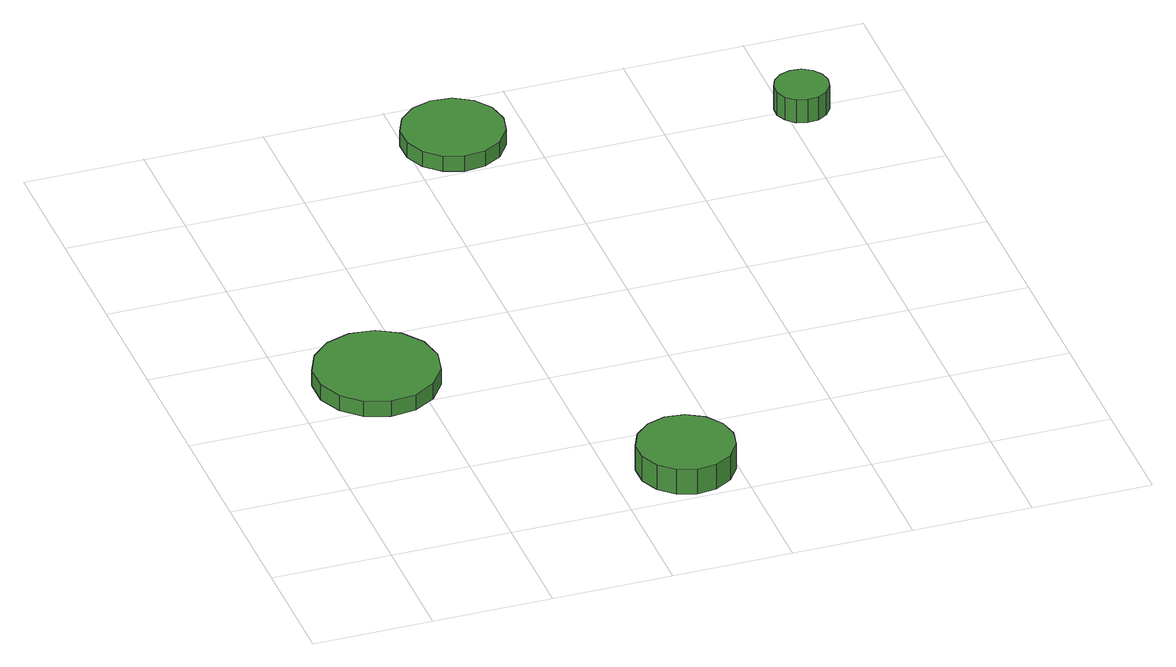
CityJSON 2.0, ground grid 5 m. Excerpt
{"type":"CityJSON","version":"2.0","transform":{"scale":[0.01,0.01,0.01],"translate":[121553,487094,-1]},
"CityObjects":{
"tree1":{"type":"SolitaryVegetationObject","attributes":{"function":"something"},"geometry":[{"type":"MultiSurface","lod":"1","boundaries":[[[0,1,2,3,4,5,6,7,8,9,10,11,12,13,14]],[[15,16,17,18,19,20,21,22,23,24,25,26,27,28,29]],[[0,29,28,1]],[[1,28,27,2]],[[2,27,26,3]],[[3,26,25,4]],[[4,25,24,5]],[[5,24,23,6]],[[6,23,22,7]],[[7,22,21,8]],[[8,21,20,9]],[[9,20,19,10]],[[10,19,18,11]],[[11,18,17,12]],[[12,17,16,13]],[[13,16,15,14]],[[14,15,29,0]]]}]},
"tree2":{"type":"SolitaryVegetationObject","attributes":{"function":"something"},"geometry":[{"type":"MultiSurface","lod":"1","boundaries":[[[30,31,32,33,34,35,36,37,38,39,40,41,42,43,44]],[[45,46,47,48,49,50,51,52,53,54,55,56,57,58,59]],[[30,59,58,31]],[[31,58,57,32]],[[32,57,56,33]],[[33,56,55,34]],[[34,55,54,35]],[[35,54,53,36]],[[36,53,52,37]],[[37,52,51,38]],[[38,51,50,39]],[[39,50,49,40]],[[40,49,48,41]],[[41,48,47,42]],[[42,47,46,43]],[[43,46,45,44]],[[44,45,59,30]]]}]},
"tree3":{"type":"SolitaryVegetationObject","attributes":{"function":"something"},"geometry":[{"type":"MultiSurface","lod":"1","boundaries":[[[60,61,62,63,64,65,66,67,68,69,70,71,72,73,74]],[[75,76,77,78,79,80,81,82,83,84,85,86,87,88,89]],[[60,89,88,61]],[[61,88,87,62]],[[62,87,86,63]],[[63,86,85,64]],[[64,85,84,65]],[[65,84,83,66]],[[66,83,82,67]],[[67,82,81,68]],[[68,81,80,69]],[[69,80,79,70]],[[70,79,78,71]],[[71,78,77,72]],[[72,77,76,73]],[[73,76,75,74]],[[74,75,89,60]]]}]},
"tree4":{"type":"SolitaryVegetationObject","attributes":{"function":"something"},"geometry":[{"type":"MultiSurface","lod":"1","boundaries":[[[90,91,92,93,94,95,96,97,98,99,100,101,102,103,104]],[[105,106,107,108,109,110,111,112,113,114,115,116,117,118,119]],[[90,119,118,91]],[[91,118,117,92]],[[92,117,116,93]],[[93,116,115,94]],[[94,115,114,95]],[[95,114,113,96]],[[96,113,112,97]],[[97,112,111,98]],[[98,111,110,99]],[[99,110,109,100]],[[100,109,108,101]],[[101,108,107,102]],[[102,107,106,103]],[[103,106,105,104]],[[104,105,119,90]]]}]}
},
"vertices":[
[607,1199,130],[585,1303,130],[522,1389,130],[430,1443,130],[324,1454,130],[222,1421,130],[143,1349,130],[100,1252,130],[100,1145,130],[143,1048,130],[222,976,130],[324,943,130],[430,954,130],[522,1008,130],[585,1094,130],[585,1094,58],[522,1008,58],[430,954,58],[324,943,58],[222,976,58],[143,1048,58],[100,1145,58],[100,1252,58],[143,1349,58],[222,1421,58],[324,1454,58],[430,1443,58],[522,1389,58],[585,1303,58],[607,1199,58],
[1504,224,173],[1487,305,173],[1438,372,173],[1366,414,173],[1284,423,173],[1205,397,173],[1143,341,173],[1109,266,173],[1109,182,173],[1143,107,173],[1205,51,173],[1284,25,173],[1366,34,173],[1438,76,173],[1487,143,173],[1487,143,58],[1438,76,58],[1366,34,58],[1284,25,58],[1205,51,58],[1143,107,58],[1109,182,58],[1109,266,58],[1143,341,58],[1205,397,58],[1284,423,58],[1366,414,58],[1438,372,58],[1487,305,58],[1504,224,58],
[1403,2717,130],[1385,2803,130],[1333,2874,130],[1257,2918,130],[1170,2927,130],[1087,2900,130],[1021,2841,130],[986,2761,130],[986,2673,130],[1021,2593,130],[1087,2535,130],[1170,2507,130],[1257,2517,130],[1333,2560,130],[1385,2631,130],[1385,2631,59],[1333,2560,59],[1257,2517,59],[1170,2507,59],[1087,2535,59],[1021,2593,59],[986,2673,59],[986,2761,59],[1021,2841,59],[1087,2900,59],[1170,2927,59],[1257,2918,59],[1333,2874,59],[1385,2803,59],[1403,2717,59],
[2685,2508,167],[2675,2553,167],[2648,2590,167],[2608,2614,167],[2561,2618,167],[2517,2604,167],[2483,2573,167],[2464,2531,167],[2464,2484,167],[2483,2442,167],[2517,2411,167],[2561,2397,167],[2608,2401,167],[2648,2425,167],[2675,2462,167],[2675,2462,59],[2648,2425,59],[2608,2401,59],[2561,2397,59],[2517,2411,59],[2483,2442,59],[2464,2484,59],[2464,2531,59],[2483,2573,59],[2517,2604,59],[2561,2618,59],[2608,2614,59],[2648,2590,59],[2675,2553,59],[2685,2508,59]
]}
